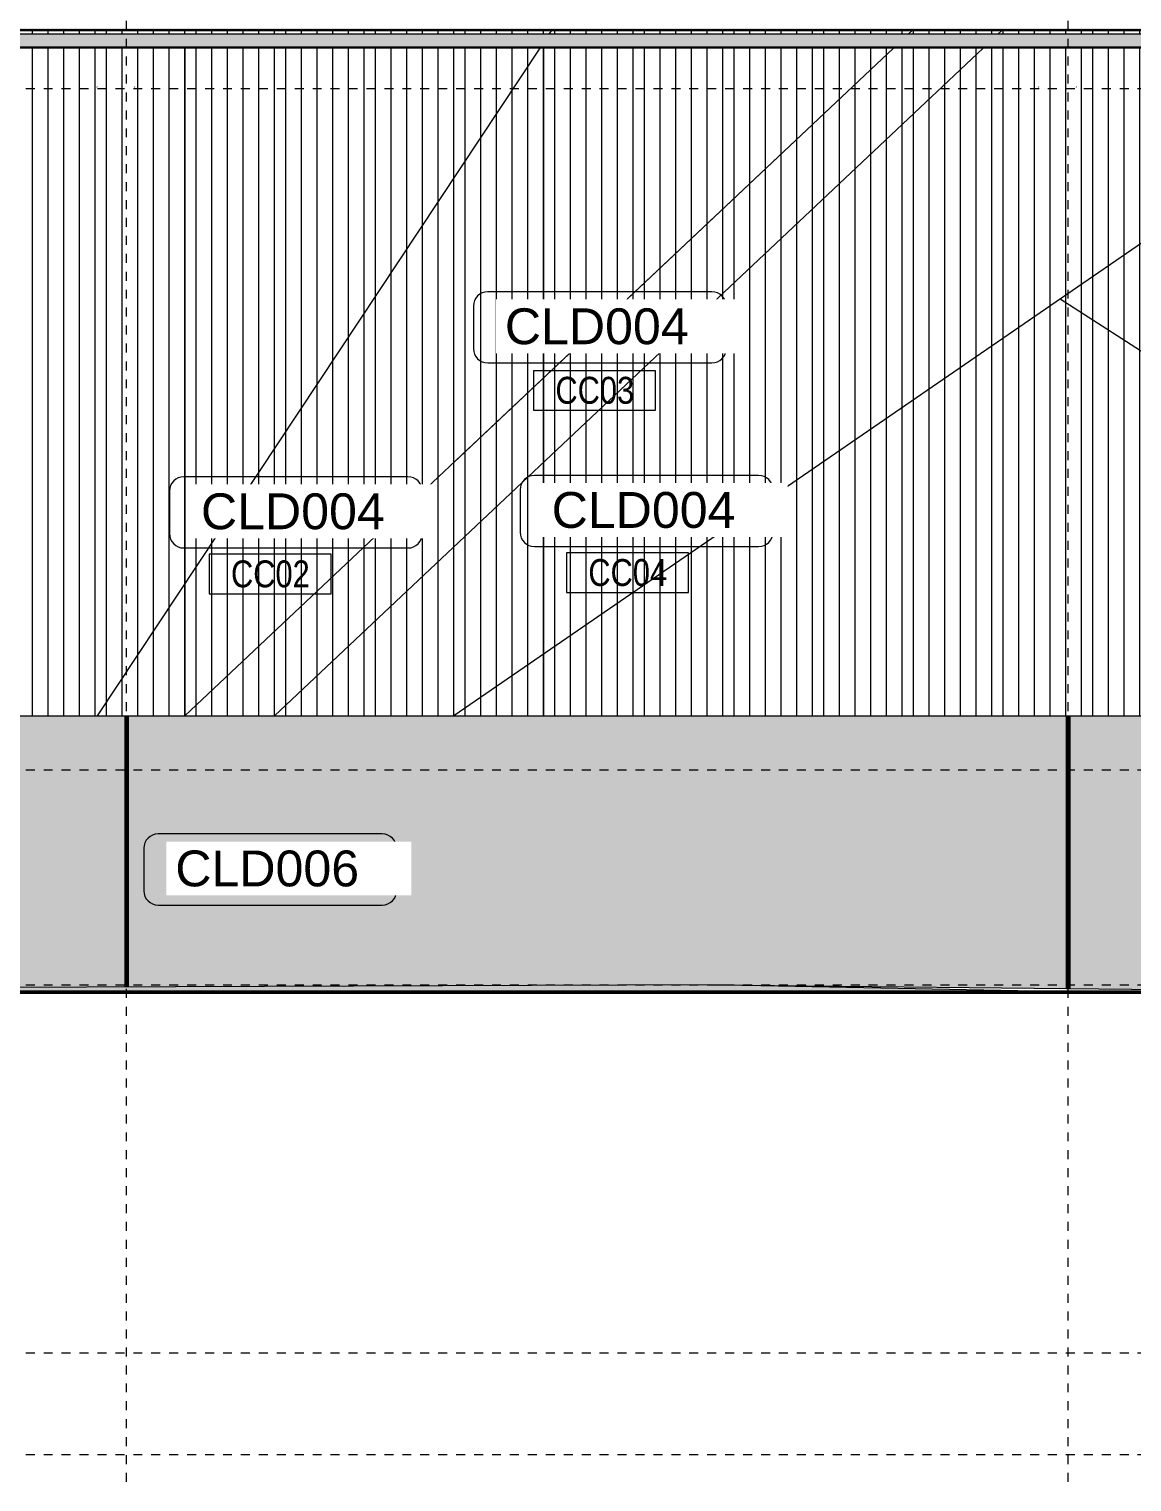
# Model space of a CAD drawing. Header units: metres. Extents: x 902 to 1205, y -4 to 36.
# Drawn here: x 1138.7 to 1151, y -0.3 to 15.9 of the extents above; entities that cross this region are included whole.
import ezdxf

# ---------------------------------------------------------------- set-up
doc = ezdxf.new("R2010")
doc.units = ezdxf.units.M
doc.linetypes.add('AEC_Center', pattern=[0.024, 0.012, -0.004, 0.004, -0.004])
doc.linetypes.add('Grid Line', pattern=[0.021, 0.012, -0.003, 0.003, -0.003])
for name, color, linetype, lineweight in [('A-ANNO-IDEN', 131, 'Continuous', 5), ('A-ANNO-KEYN', 231, 'Continuous', 5), ('A-DETL', 90, 'Continuous', 13), ('A-FLOR', 192, 'Continuous', 5), ('A-FLOR-LEVL', 51, 'Continuous', 5), ('A-ROOF', 132, 'Continuous', 5), ('A-ROOF-OTLN', 132, 'Continuous', 5), ('A-WALL', 113, 'Continuous', 5), ('A-WALL-PATT', 111, 'Continuous', 5), ('P-SANR-FIXT', 6, 'Continuous', 5), ('S-BEAM', 12, 'Continuous', 5), ('S-GRID', 1, 'Continuous', 5)]:
    doc.layers.add(name, color=color, linetype=linetype, lineweight=lineweight)
doc.styles.add('Arial Narrow_1', font='ARIALN.TTF', dxfattribs={"height": 0.3})
doc.styles.add('Arial_1', font='arial.ttf', dxfattribs={"height": 0.4})
pattern_1 = [(90, (1140.43562, 7.64), (-0.175, 1e-17), [])]
pattern_2 = [(90, (1141.43562, 7.64), (-0.175, 1e-17), [])]
pattern_3 = [(90, (1142.43562, 7.64), (-0.175, 1e-17), [])]
pattern_4 = [(90, (1143.43562, 7.64), (-0.175, 1e-17), [])]
pattern_5 = [(90, (1144.43562, 7.64), (-0.175, 1e-17), [])]
pattern_6 = [(90, (1145.43562, 7.64), (-0.175, 1e-17), [])]
pattern_7 = [(90, (1146.43562, 7.64), (-0.175, 1e-17), [])]
pattern_8 = [(90, (1147.43562, 7.64), (-0.175, 1e-17), [])]
pattern_9 = [(90, (1148.43562, 7.64), (-0.175, 1e-17), [])]
pattern_10 = [(90, (1149.43562, 7.64), (-0.175, 1e-17), [])]
pattern_11 = [(90, (1150.43562, 7.64), (-0.175, 1e-17), [])]
pattern_12 = [(90, (1151.43562, 7.64), (-0.175, 1e-17), [])]

# ---------------------------------------------------------------- blocks, each defined once
blk = doc.blocks.new('Structural Framing 17 - Structural Framing 1-1145779-North - Grids B')
at = {"layer": 'S-BEAM'}
blk.add_hatch(color=256, dxfattribs=at).paths.add_polyline_path([(1644.576, 5.2), (1644.576, 8.24), (1644.561, 8.24), (1644.561, 5.201)])
blk = doc.blocks.new('Structural Framing 18 - Structural Framing 1-1145821-North - Grids B')
at = {"layer": 'S-BEAM'}
blk.add_hatch(color=256, dxfattribs=at).paths.add_polyline_path([(1634.061, 5.217), (1634.076, 5.217), (1634.076, 8.24), (1634.061, 8.24), (1634.061, 5.24)])
blk = doc.blocks.new('Downpipe - L Spreader - Default-3252556-North - Grids B')
at = {"layer": 'P-SANR-FIXT'}
blk.add_line((1602.237, 15.258), (1602.241, 15.253), dxfattribs=at)
blk = doc.blocks.new('Structural Framing 1 - Structural Framing 1-3228557-North - Grids B')
at = {"layer": 'S-BEAM'}
blk.add_hatch(color=256, dxfattribs=at).paths.add_polyline_path([(1634.061, 5.217), (1634.076, 5.217), (1634.076, 8.24), (1634.061, 8.24), (1634.061, 5.24)])
blk = doc.blocks.new('T-Keynote-ANZRS - Keynote Value _2mm Opaque_ box-1903833-North - Grids B')
at = {"layer": 'A-ANNO-KEYN'}
for p, q in [((1636.919, 6.924), (1634.42, 6.924)), ((1634.26, 6.764), (1634.26, 6.29)), ((1637.079, 6.29), (1637.079, 6.764)), ((1634.42, 6.13), (1636.919, 6.13))]:
    blk.add_line(p, q, dxfattribs=at)
for centre, start, end in [((1634.42, 6.764), 90, 180), ((1636.919, 6.764), 360, 90), ((1634.42, 6.29), 180, 270), ((1636.919, 6.29), 270, 360)]:
    blk.add_arc(centre, 0.16, start, end, dxfattribs=at)
blk = doc.blocks.new('Material Tag_AAA - Material Tag_AAA-3504877-North - Grids B')
at = {"layer": 'A-ANNO-IDEN'}
for p, q in [((1595.864, 10.834), (1594.504, 10.834)), ((1594.504, 10.834), (1594.504, 10.394)), ((1595.864, 10.394), (1595.864, 10.834)), ((1594.504, 10.394), (1595.864, 10.394))]:
    blk.add_line(p, q, dxfattribs=at)

msp = doc.modelspace()

# ---------------------------------------------------------------- hatches: boundary and pattern name
at = {"layer": 'A-FLOR'}
for points in [[(1145.389, 5.157), (1146.286, 5.157), (1146.286, 5.24), (1123.243, 5.157), (1143.305, 5.157)], [(1150.34, 5.157), (1150.492, 5.157), (1146.286, 5.24), (1146.286, 5.157), (1150.079, 5.157)]]:
    msp.add_hatch(color=256, dxfattribs=at).paths.add_polyline_path(points)
h = msp.add_hatch(color=256, dxfattribs=at)
h.paths.add_polyline_path([(1129.278, 5.18), (1129.293, 5.18), (1129.293, 5.24), (1129.278, 5.24)])
h.paths.add_polyline_path([(1150.293, 5.2), (1150.293, 5.24), (1150.278, 5.24), (1150.278, 5.201)])
h.paths.add_polyline_path([(1139.778, 5.217), (1139.793, 5.217), (1139.793, 5.24), (1139.778, 5.24)])
at = {"layer": 'A-ROOF'}
h = msp.add_hatch(color=256, dxfattribs=at)
h.paths.add_polyline_path([(1079.971, 15.54), (1079.974, 15.54), (1079.971, 15.563)])
h.paths.add_polyline_path([(1154.178, 15.632), (1154.196, 15.632), (1154.278, 15.688), (1154.261, 15.688)])
h.paths.add_polyline_path([(1171.286, 15.882), (1171.286, 15.911), (1079.971, 15.911), (1079.971, 15.894), (1171.236, 15.894), (1171.236, 15.882)])
at = {"layer": 'A-ROOF-OTLN'}
h = msp.add_hatch(color=256, dxfattribs=at)
h.paths.add_polyline_path([(1154.504, 15.844), (1154.506, 15.845), (1154.499, 15.852), (1154.487, 15.844)])
h.paths.add_polyline_path([(1141.436, 15.882), (1171.236, 15.882), (1171.236, 15.894), (1079.971, 15.894), (1079.971, 15.882), (1141.22, 15.882)])
for points in [[(1080.307, 15.703), (1171.236, 15.703), (1171.236, 15.844), (1080.307, 15.844), (1080.307, 15.761)], [(1082.859, 15.688), (1171.236, 15.688), (1171.236, 15.703), (1080.307, 15.703), (1080.307, 15.688), (1082.337, 15.688)]]:
    msp.add_hatch(color=256, dxfattribs=at).paths.add_polyline_path(points)
at = {"layer": 'A-WALL-PATT'}
h = msp.add_hatch(dxfattribs=at)
h.set_pattern_fill('FP_175', color=256, style=0, pattern_type=2)
h.set_pattern_definition([(90, (1139.43562, 7.64), (-0.175, 1e-17), [])])
h.paths.add_polyline_path([(1139.136, 8.24), (1139.436, 8.24), (1139.436, 15.688), (1138.436, 15.688), (1138.436, 8.24)])
h.paths.add_polyline_path([(1138.436, 15.844), (1139.436, 15.844), (1139.436, 15.882), (1138.436, 15.882)])
h = msp.add_hatch(dxfattribs=at)
h.set_pattern_fill('FP_176', color=256, style=0, pattern_type=2)
h.set_pattern_definition(pattern_1)
h.paths.add_polyline_path([(1139.436, 8.24), (1139.456, 8.24), (1140.436, 9.718), (1140.436, 15.688), (1139.436, 15.688), (1139.436, 8.254)])
h.paths.add_polyline_path([(1139.436, 15.844), (1140.436, 15.844), (1140.436, 15.882), (1139.436, 15.882)])
h = msp.add_hatch(dxfattribs=at)
h.set_pattern_fill('FP_177', color=256, style=0, pattern_type=2)
h.set_pattern_definition(pattern_2)
h.paths.add_polyline_path([(1140.436, 9.718), (1141.436, 11.226), (1141.436, 15.688), (1140.436, 15.688), (1140.436, 10.656)])
h.paths.add_polyline_path([(1141.436, 15.844), (1141.436, 15.882), (1140.436, 15.882), (1140.436, 15.844), (1141.22, 15.844)])
h = msp.add_hatch(dxfattribs=at)
h.set_pattern_fill('FP_178', color=256, style=0, pattern_type=2)
h.set_pattern_definition(pattern_3)
h.paths.add_polyline_path([(1141.436, 11.226), (1142.436, 12.734), (1142.436, 15.688), (1141.436, 15.688), (1141.436, 15.461)])
h.paths.add_polyline_path([(1142.436, 15.844), (1142.436, 15.882), (1141.436, 15.882), (1141.436, 15.844)])
h = msp.add_hatch(dxfattribs=at)
h.set_pattern_fill('FP_179', color=256, style=0, pattern_type=2)
h.set_pattern_definition(pattern_4)
h.paths.add_polyline_path([(1142.436, 12.734), (1143.436, 14.242), (1143.436, 15.688), (1142.436, 15.688), (1142.436, 15.461)])
h.paths.add_polyline_path([(1143.305, 15.844), (1143.436, 15.844), (1143.436, 15.882), (1142.436, 15.882), (1142.436, 15.844)])
h = msp.add_hatch(dxfattribs=at)
h.set_pattern_fill('FP_180', color=256, style=0, pattern_type=2)
h.set_pattern_definition(pattern_5)
h.paths.add_polyline_path([(1144.436, 8.24), (1144.436, 8.928), (1143.436, 8.24)])
h.paths.add_polyline_path([(1143.436, 14.242), (1144.395, 15.688), (1143.436, 15.688), (1143.436, 15.461)])
h.paths.add_polyline_path([(1144.436, 15.844), (1144.436, 15.882), (1143.436, 15.882), (1143.436, 15.844), (1143.724, 15.844)])
h = msp.add_hatch(dxfattribs=at)
h.set_pattern_fill('FP_181', color=256, style=0, pattern_type=2)
h.set_pattern_definition(pattern_6)
h.paths.add_polyline_path([(1145.436, 8.24), (1145.436, 9.616), (1144.436, 8.928), (1144.436, 8.24), (1145.389, 8.24)])
h.paths.add_polyline_path([(1144.436, 15.844), (1144.498, 15.844), (1144.523, 15.882), (1144.436, 15.882)])
h = msp.add_hatch(dxfattribs=at)
h.set_pattern_fill('FP_181', color=256, style=0, pattern_type=2)
h.set_pattern_definition(pattern_6)
h.paths.add_polyline_path([(1144.436, 12.011), (1145.436, 12.954), (1145.436, 15.688), (1144.436, 15.688), (1144.436, 15.461)])
h.paths.add_polyline_path([(1145.148, 15.844), (1145.436, 15.844), (1145.436, 15.882), (1144.523, 15.882), (1144.498, 15.844)])
h = msp.add_hatch(dxfattribs=at)
h.set_pattern_fill('FP_182', color=256, style=0, pattern_type=2)
h.set_pattern_definition(pattern_7)
h.paths.add_polyline_path([(1145.436, 12.954), (1146.436, 13.896), (1146.436, 15.688), (1145.436, 15.688), (1145.436, 15.461)])
h.paths.add_polyline_path([(1146.436, 15.844), (1146.436, 15.882), (1145.436, 15.882), (1145.436, 15.844)])
h = msp.add_hatch(dxfattribs=at)
h.set_pattern_fill('FP_183', color=256, style=0, pattern_type=2)
h.set_pattern_definition(pattern_8)
h.paths.add_polyline_path([(1146.436, 13.896), (1147.436, 14.839), (1147.436, 15.688), (1146.436, 15.688), (1146.436, 15.461)])
h.paths.add_polyline_path([(1147.436, 15.844), (1147.436, 15.882), (1146.436, 15.882), (1146.436, 15.844)])
h = msp.add_hatch(dxfattribs=at)
h.set_pattern_fill('FP_184', color=256, style=0, pattern_type=2)
h.set_pattern_definition(pattern_9)
h.paths.add_polyline_path([(1147.436, 14.839), (1148.337, 15.688), (1147.436, 15.688), (1147.436, 15.461)])
h.paths.add_polyline_path([(1147.436, 15.844), (1148.436, 15.844), (1148.436, 15.882), (1147.436, 15.882)])
h = msp.add_hatch(dxfattribs=at)
h.set_pattern_fill('FP_185', color=256, style=0, pattern_type=2)
h.set_pattern_definition(pattern_10)
h.paths.add_polyline_path([(1148.436, 14.839), (1149.337, 15.688), (1148.436, 15.688), (1148.436, 15.461)])
h.paths.add_polyline_path([(1149.436, 15.844), (1149.436, 15.882), (1148.542, 15.882), (1148.502, 15.844), (1148.881, 15.844)])
h = msp.add_hatch(dxfattribs=at)
h.set_pattern_fill('FP_186', color=256, style=0, pattern_type=2)
h.set_pattern_definition(pattern_11)
h.paths.add_polyline_path([(1149.436, 12.368), (1150.436, 13.059), (1150.436, 15.688), (1149.436, 15.688), (1149.436, 15.461)])
h.paths.add_polyline_path([(1149.502, 15.844), (1150.436, 15.844), (1150.436, 15.882), (1149.542, 15.882)])
h = msp.add_hatch(dxfattribs=at)
h.set_pattern_fill('FP_187', color=256, style=0, pattern_type=2)
h.set_pattern_definition(pattern_12)
h.paths.add_polyline_path([(1150.436, 13.057), (1151.436, 13.745), (1151.436, 15.688), (1150.436, 15.688), (1150.436, 13.059)])
h.paths.add_polyline_path([(1150.436, 15.844), (1151.436, 15.844), (1151.436, 15.882), (1150.436, 15.882)])
h = msp.add_hatch(dxfattribs=at)
h.set_pattern_fill('FP_180', color=256, style=0, pattern_type=2)
h.set_pattern_definition(pattern_5)
h.paths.add_polyline_path([(1143.436, 11.068), (1144.436, 12.011), (1144.436, 15.688), (1144.395, 15.688), (1143.436, 14.242)])
h = msp.add_hatch(dxfattribs=at)
h.set_pattern_fill('FP_184', color=256, style=0, pattern_type=2)
h.set_pattern_definition(pattern_9)
h.paths.add_polyline_path([(1147.436, 13.896), (1148.436, 14.839), (1148.436, 15.688), (1148.337, 15.688), (1147.436, 14.839)])
h = msp.add_hatch(dxfattribs=at)
h.set_pattern_fill('FP_185', color=256, style=0, pattern_type=2)
h.set_pattern_definition(pattern_10)
h.paths.add_polyline_path([(1148.436, 11.68), (1149.436, 12.368), (1149.436, 15.688), (1149.337, 15.688), (1148.436, 14.839)])
h = msp.add_hatch(dxfattribs=at)
h.set_pattern_fill('FP_183', color=256, style=0, pattern_type=2)
h.set_pattern_definition(pattern_8)
h.paths.add_polyline_path([(1146.436, 12.954), (1147.436, 13.896), (1147.436, 14.839), (1146.436, 13.896)])
h = msp.add_hatch(dxfattribs=at)
h.set_pattern_fill('FP_184', color=256, style=0, pattern_type=2)
h.set_pattern_definition(pattern_9)
h.paths.add_polyline_path([(1147.436, 10.992), (1148.436, 11.68), (1148.436, 14.839), (1147.436, 13.896)])
h = msp.add_hatch(dxfattribs=at)
h.set_pattern_fill('FP_179', color=256, style=0, pattern_type=2)
h.set_pattern_definition(pattern_4)
h.paths.add_polyline_path([(1142.436, 10.125), (1143.436, 11.068), (1143.436, 14.242), (1142.436, 12.734), (1142.436, 10.656)])
h = msp.add_hatch(dxfattribs=at)
h.set_pattern_fill('FP_182', color=256, style=0, pattern_type=2)
h.set_pattern_definition(pattern_7)
h.paths.add_polyline_path([(1145.436, 12.011), (1146.436, 12.954), (1146.436, 13.896), (1145.436, 12.954)])
h = msp.add_hatch(dxfattribs=at)
h.set_pattern_fill('FP_183', color=256, style=0, pattern_type=2)
h.set_pattern_definition(pattern_8)
h.paths.add_polyline_path([(1146.436, 10.304), (1147.436, 10.992), (1147.436, 13.896), (1146.436, 12.954), (1146.436, 10.656)])
h = msp.add_hatch(dxfattribs=at)
h.set_pattern_fill('FP_187', color=256, style=0, pattern_type=2)
h.set_pattern_definition(pattern_12)
h.paths.add_polyline_path([(1151.436, 12.096), (1151.436, 13.745), (1150.436, 13.057), (1150.436, 12.739), (1150.6, 12.633)])
h = msp.add_hatch(dxfattribs=at)
h.set_pattern_fill('FP_186', color=256, style=0, pattern_type=2)
h.set_pattern_definition(pattern_11)
h.paths.add_polyline_path([(1150.436, 12.739), (1150.436, 13.057), (1150.197, 12.892), (1150.405, 12.758)])
h = msp.add_hatch(dxfattribs=at)
h.set_pattern_fill('FP_181', color=256, style=0, pattern_type=2)
h.set_pattern_definition(pattern_6)
h.paths.add_polyline_path([(1144.436, 11.068), (1145.436, 12.011), (1145.436, 12.954), (1144.436, 12.011)])
h = msp.add_hatch(dxfattribs=at)
h.set_pattern_fill('FP_182', color=256, style=0, pattern_type=2)
h.set_pattern_definition(pattern_7)
h.paths.add_polyline_path([(1145.436, 9.616), (1146.436, 10.304), (1146.436, 12.954), (1145.436, 12.011), (1145.436, 10.656)])
h = msp.add_hatch(dxfattribs=at)
h.set_pattern_fill('FP_186', color=256, style=0, pattern_type=2)
h.set_pattern_definition(pattern_11)
h.paths.add_polyline_path([(1150.436, 8.24), (1150.436, 12.739), (1150.197, 12.892), (1149.436, 12.368), (1149.436, 8.24), (1150.34, 8.24)])
h = msp.add_hatch(dxfattribs=at)
h.set_pattern_fill('FP_178', color=256, style=0, pattern_type=2)
h.set_pattern_definition(pattern_3)
h.paths.add_polyline_path([(1141.436, 9.183), (1142.436, 10.125), (1142.436, 12.734), (1141.436, 11.226), (1141.436, 10.656)])
h = msp.add_hatch(dxfattribs=at)
h.set_pattern_fill('FP_187', color=256, style=0, pattern_type=2)
h.set_pattern_definition(pattern_12)
h.paths.add_polyline_path([(1150.6, 8.24), (1151.436, 8.24), (1151.436, 12.096), (1150.436, 12.739), (1150.436, 8.24)])
h = msp.add_hatch(dxfattribs=at)
h.set_pattern_fill('FP_185', color=256, style=0, pattern_type=2)
h.set_pattern_definition(pattern_10)
h.paths.add_polyline_path([(1148.436, 8.24), (1149.436, 8.24), (1149.436, 12.368), (1148.436, 11.68), (1148.436, 8.254)])
h = msp.add_hatch(dxfattribs=at)
h.set_pattern_fill('FP_180', color=256, style=0, pattern_type=2)
h.set_pattern_definition(pattern_5)
h.paths.add_polyline_path([(1143.436, 10.125), (1144.436, 11.068), (1144.436, 12.011), (1143.436, 11.068), (1143.436, 10.656)])
h = msp.add_hatch(dxfattribs=at)
h.set_pattern_fill('FP_181', color=256, style=0, pattern_type=2)
h.set_pattern_definition(pattern_6)
h.paths.add_polyline_path([(1144.436, 8.928), (1145.436, 9.616), (1145.436, 12.011), (1144.436, 11.068), (1144.436, 10.656)])
h = msp.add_hatch(dxfattribs=at)
h.set_pattern_fill('FP_184', color=256, style=0, pattern_type=2)
h.set_pattern_definition(pattern_9)
h.paths.add_polyline_path([(1148.436, 8.24), (1148.436, 11.68), (1147.436, 10.992), (1147.436, 8.24), (1147.474, 8.24)])
h = msp.add_hatch(dxfattribs=at)
h.set_pattern_fill('FP_177', color=256, style=0, pattern_type=2)
h.set_pattern_definition(pattern_2)
h.paths.add_polyline_path([(1140.436, 8.24), (1141.436, 9.183), (1141.436, 11.226), (1140.436, 9.718), (1140.436, 8.254)])
h = msp.add_hatch(dxfattribs=at)
h.set_pattern_fill('FP_179', color=256, style=0, pattern_type=2)
h.set_pattern_definition(pattern_4)
h.paths.add_polyline_path([(1142.436, 9.183), (1143.436, 10.125), (1143.436, 11.068), (1142.436, 10.125)])
h = msp.add_hatch(dxfattribs=at)
h.set_pattern_fill('FP_180', color=256, style=0, pattern_type=2)
h.set_pattern_definition(pattern_5)
h.paths.add_polyline_path([(1143.436, 8.24), (1144.436, 8.928), (1144.436, 11.068), (1143.436, 10.125), (1143.436, 8.254)])
h = msp.add_hatch(dxfattribs=at)
h.set_pattern_fill('FP_183', color=256, style=0, pattern_type=2)
h.set_pattern_definition(pattern_8)
h.paths.add_polyline_path([(1147.436, 8.24), (1147.436, 10.992), (1146.436, 10.304), (1146.436, 8.24)])
h = msp.add_hatch(dxfattribs=at)
h.set_pattern_fill('FP_182', color=256, style=0, pattern_type=2)
h.set_pattern_definition(pattern_7)
h.paths.add_polyline_path([(1145.436, 8.24), (1146.436, 8.24), (1146.436, 10.304), (1145.436, 9.616), (1145.436, 8.254)])
h = msp.add_hatch(dxfattribs=at)
h.set_pattern_fill('FP_178', color=256, style=0, pattern_type=2)
h.set_pattern_definition(pattern_3)
h.paths.add_polyline_path([(1141.436, 8.24), (1142.436, 9.183), (1142.436, 10.125), (1141.436, 9.183), (1141.436, 8.254)])
h = msp.add_hatch(dxfattribs=at)
h.set_pattern_fill('FP_179', color=256, style=0, pattern_type=2)
h.set_pattern_definition(pattern_4)
h.paths.add_polyline_path([(1143.436, 8.24), (1143.436, 10.125), (1142.436, 9.183), (1142.436, 8.24), (1143.305, 8.24)])
h = msp.add_hatch(dxfattribs=at)
h.set_pattern_fill('FP_176', color=256, style=0, pattern_type=2)
h.set_pattern_definition(pattern_1)
h.paths.add_polyline_path([(1139.657, 8.24), (1140.436, 8.24), (1140.436, 9.718), (1139.456, 8.24)])
h = msp.add_hatch(dxfattribs=at)
h.set_pattern_fill('FP_177', color=256, style=0, pattern_type=2)
h.set_pattern_definition(pattern_2)
h.paths.add_polyline_path([(1141.22, 8.24), (1141.436, 8.24), (1141.436, 9.183), (1140.436, 8.24)])
h = msp.add_hatch(dxfattribs=at)
h.set_pattern_fill('FP_178', color=256, style=0, pattern_type=2)
h.set_pattern_definition(pattern_3)
h.paths.add_polyline_path([(1141.436, 8.24), (1142.436, 8.24), (1142.436, 9.183), (1141.451, 8.254)])
h = msp.add_hatch(color=256, dxfattribs=at)
h.paths.add_polyline_path([(1081.286, 5.157), (1087.268, 5.157), (1087.268, 6.44), (1081.286, 6.44), (1081.286, 5.251)])
h.paths.add_polyline_path([(1122.844, 5.157), (1124.367, 5.162), (1124.367, 5.24), (1122.788, 5.24), (1122.788, 5.157)])
h.paths.add_polyline_path([(1122.461, 5.157), (1122.641, 5.157), (1122.641, 5.24), (1122.279, 5.24), (1122.279, 8.24), (1118.803, 8.24), (1118.803, 7.64), (1119.036, 7.64), (1119.036, 7.607), (1121.991, 7.607), (1122.047, 7.55), (1122.045, 7.548), (1119.037, 7.55), (1119.037, 7.547), (1121.991, 7.547), (1122.047, 7.49), (1122.045, 7.488), (1121.991, 7.487), (1122.047, 7.43), (1122.045, 7.428), (1121.991, 7.427), (1122.047, 7.37), (1122.045, 7.368), (1121.991, 7.367), (1122.047, 7.31), (1122.045, 7.308), (1121.991, 7.307), (1122.047, 7.25), (1122.045, 7.248), (1121.991, 7.247), (1122.047, 7.19), (1122.045, 7.188), (1121.991, 7.187), (1122.047, 7.13), (1122.045, 7.128), (1121.991, 7.127), (1122.047, 7.07), (1122.045, 7.068), (1121.991, 7.067), (1122.047, 7.01), (1122.045, 7.008), (1121.991, 7.007), (1122.047, 6.95), (1122.045, 6.948), (1121.991, 6.947), (1122.047, 6.89), (1122.045, 6.888), (1121.991, 6.887), (1122.047, 6.83), (1122.045, 6.828), (1121.991, 6.827), (1122.047, 6.77), (1122.045, 6.768), (1121.991, 6.767), (1122.047, 6.71), (1122.045, 6.708), (1121.991, 6.707), (1122.047, 6.65), (1122.045, 6.648), (1121.991, 6.647), (1122.047, 6.59), (1122.045, 6.588), (1121.991, 6.587), (1122.047, 6.53), (1122.045, 6.528), (1121.991, 6.527), (1122.047, 6.47), (1122.045, 6.468), (1121.991, 6.467), (1122.047, 6.41), (1122.045, 6.408), (1121.991, 6.407), (1122.047, 6.35), (1122.045, 6.348), (1121.991, 6.347), (1122.047, 6.29), (1122.045, 6.288), (1121.991, 6.287), (1122.047, 6.23), (1122.045, 6.228), (1121.991, 6.227), (1122.047, 6.17), (1122.045, 6.168), (1121.991, 6.167), (1122.047, 6.11), (1122.045, 6.108), (1121.991, 6.107), (1122.047, 6.05), (1122.045, 6.048), (1121.991, 6.047), (1122.047, 5.99), (1122.045, 5.988), (1121.991, 5.987), (1122.047, 5.93), (1122.045, 5.928), (1121.991, 5.927), (1122.047, 5.87), (1122.045, 5.868), (1121.991, 5.867), (1122.047, 5.81), (1122.045, 5.808), (1121.991, 5.807), (1122.047, 5.75), (1122.045, 5.748), (1121.991, 5.747), (1122.047, 5.69), (1122.045, 5.688), (1121.991, 5.687), (1122.047, 5.63), (1122.045, 5.628), (1121.991, 5.627), (1122.047, 5.57), (1122.045, 5.568), (1121.991, 5.567), (1122.047, 5.51), (1122.045, 5.508), (1121.991, 5.507), (1122.047, 5.45), (1122.045, 5.448), (1121.991, 5.447), (1122.047, 5.39), (1122.045, 5.388), (1121.991, 5.387), (1122.047, 5.33), (1122.045, 5.328), (1121.991, 5.327), (1122.047, 5.27), (1122.045, 5.268), (1119.607, 5.268), (1119.607, 5.255), (1122.212, 5.255), (1122.212, 5.157), (1122.279, 5.157)])
h.paths.add_polyline_path([(1097.71, 5.157), (1097.712, 5.157), (1097.712, 6), (1097.768, 6), (1097.768, 8.24), (1087.303, 8.24), (1087.303, 5.157), (1097.488, 5.157)])
h.paths.add_polyline_path([(1171.345, 5.157), (1171.436, 5.157), (1171.436, 8.24), (1171.338, 8.24), (1171.338, 5.157)])
h.paths.add_polyline_path([(1171.286, 5.157), (1171.303, 5.157), (1171.303, 8.24), (1159.726, 8.24), (1159.726, 5.24), (1158.087, 5.24), (1158.087, 5.23), (1159.737, 5.23), (1159.737, 5.235), (1159.996, 5.233), (1168.317, 5.157), (1171.183, 5.157)])
h.paths.add_polyline_path([(1124.514, 5.163), (1126, 5.17), (1126, 5.24), (1124.514, 5.24), (1124.514, 5.17)])
h.paths.add_polyline_path([(1126.147, 5.169), (1129.268, 5.18), (1129.268, 8.24), (1127.279, 8.24), (1127.279, 5.24), (1126.147, 5.24), (1126.147, 5.17)])
h.paths.add_polyline_path([(1153.386, 5.17), (1154.726, 5.235), (1154.737, 5.235), (1154.737, 5.23), (1154.785, 5.23), (1154.785, 5.24), (1154.726, 5.24), (1154.726, 8.24), (1150.303, 8.24), (1150.303, 5.2), (1153.279, 5.171)])
h.paths.add_polyline_path([(1129.303, 5.18), (1139.768, 5.217), (1139.768, 8.24), (1129.303, 8.24), (1129.303, 5.24)])
h.paths.add_polyline_path([(1150.268, 5.201), (1150.268, 8.24), (1139.803, 8.24), (1139.803, 5.217), (1146.286, 5.24), (1150.079, 5.203)])
h.paths.add_polyline_path([(1156.361, 5.23), (1157.939, 5.23), (1157.939, 5.24), (1156.361, 5.24)])
h.paths.add_polyline_path([(1156.213, 5.23), (1156.213, 5.24), (1154.934, 5.24), (1154.934, 5.23), (1156.071, 5.23)])
h.paths.add_polyline_path([(1094.298, 5.24), (1092.422, 5.24), (1092.422, 7.64), (1094.308, 7.64), (1094.306, 5.24)])
h.paths.add_polyline_path([(1132.269, 5.24), (1130.393, 5.24), (1130.393, 7.64), (1132.279, 7.64), (1132.277, 5.24)])
h.paths.add_polyline_path([(1081.591, 5.24), (1081.529, 5.24), (1081.53, 6.14), (1081.677, 6.14), (1081.677, 5.24), (1081.606, 5.24)])
h.paths.add_polyline_path([(1163.321, 5.24), (1163.246, 5.24), (1163.246, 5.926), (1162.956, 5.928), (1162.956, 6.046), (1163.656, 6.044), (1163.656, 5.926), (1163.366, 5.926), (1163.364, 5.24), (1163.336, 5.24)])
h.paths.add_polyline_path([(1089.577, 5.24), (1089.502, 5.24), (1089.502, 5.926), (1089.212, 5.928), (1089.212, 6.046), (1089.912, 6.044), (1089.912, 5.926), (1089.622, 5.926), (1089.62, 5.24), (1089.592, 5.24)])
h.paths.add_polyline_path([(1153.259, 5.24), (1151.393, 5.24), (1151.393, 7.64), (1153.279, 7.64), (1153.277, 5.24), (1153.264, 5.24)])
h.paths.add_polyline_path([(1102.258, 5.255), (1102.258, 5.268), (1097.961, 5.27), (1098.019, 5.327), (1097.964, 5.328), (1097.961, 5.33), (1098.019, 5.387), (1097.964, 5.388), (1097.961, 5.39), (1098.019, 5.447), (1097.964, 5.448), (1097.961, 5.45), (1098.019, 5.507), (1097.964, 5.508), (1097.961, 5.51), (1098.019, 5.567), (1097.964, 5.568), (1097.961, 5.57), (1098.019, 5.627), (1097.964, 5.628), (1097.961, 5.63), (1098.019, 5.687), (1097.964, 5.688), (1097.961, 5.69), (1098.019, 5.747), (1097.964, 5.748), (1097.961, 5.75), (1098.019, 5.807), (1097.964, 5.808), (1097.961, 5.81), (1098.019, 5.867), (1097.964, 5.868), (1097.961, 5.87), (1098.019, 5.927), (1097.964, 5.928), (1097.961, 5.93), (1098.019, 5.987), (1097.964, 5.988), (1097.961, 5.99), (1098.019, 6.047), (1097.964, 6.048), (1097.961, 6.05), (1098.019, 6.107), (1097.964, 6.108), (1097.961, 6.11), (1098.019, 6.167), (1097.964, 6.168), (1097.961, 6.17), (1098.019, 6.227), (1097.964, 6.228), (1097.961, 6.23), (1098.019, 6.287), (1097.964, 6.288), (1097.961, 6.29), (1098.019, 6.347), (1097.964, 6.348), (1097.961, 6.35), (1098.019, 6.407), (1097.964, 6.408), (1097.961, 6.41), (1098.019, 6.467), (1097.964, 6.468), (1097.961, 6.47), (1098.019, 6.527), (1097.964, 6.528), (1097.961, 6.53), (1098.019, 6.587), (1097.964, 6.588), (1097.961, 6.59), (1098.019, 6.647), (1097.964, 6.648), (1097.961, 6.65), (1098.019, 6.707), (1097.964, 6.708), (1097.961, 6.71), (1098.019, 6.767), (1097.964, 6.768), (1097.961, 6.77), (1098.019, 6.827), (1097.964, 6.828), (1097.961, 6.83), (1098.019, 6.887), (1097.964, 6.888), (1097.961, 6.89), (1098.019, 6.947), (1097.964, 6.948), (1097.961, 6.95), (1098.019, 7.007), (1097.964, 7.008), (1097.961, 7.01), (1098.019, 7.067), (1097.964, 7.068), (1097.961, 7.07), (1098.019, 7.127), (1097.964, 7.128), (1097.961, 7.13), (1098.019, 7.187), (1097.964, 7.188), (1097.961, 7.19), (1098.019, 7.247), (1097.964, 7.248), (1097.961, 7.25), (1098.019, 7.307), (1097.964, 7.308), (1097.961, 7.31), (1098.019, 7.367), (1097.964, 7.368), (1097.961, 7.37), (1098.019, 7.427), (1097.964, 7.428), (1097.961, 7.43), (1098.019, 7.487), (1097.964, 7.488), (1097.961, 7.49), (1098.019, 7.547), (1097.964, 7.548), (1097.961, 7.55), (1098.019, 7.607), (1107.043, 7.607), (1107.043, 7.64), (1108.268, 7.64), (1108.268, 8.24), (1097.803, 8.24), (1097.803, 6), (1097.859, 6), (1097.859, 5.255), (1102.139, 5.255)])
h.paths.add_polyline_path([(1106.829, 5.255), (1106.857, 5.255), (1106.857, 5.268), (1105.758, 5.268), (1105.758, 5.255), (1106.715, 5.255)])
h.paths.add_polyline_path([(1106.857, 5.447), (1106.857, 5.448), (1106.829, 5.447)])
h.paths.add_polyline_path([(1106.857, 5.567), (1106.857, 5.568), (1106.829, 5.567)])
h.paths.add_polyline_path([(1106.857, 7.367), (1106.857, 7.368), (1106.829, 7.367)])
h.paths.add_polyline_path([(1106.857, 7.427), (1106.857, 7.428), (1106.829, 7.427)])
h.paths.add_polyline_path([(1118.982, 7.572), (1118.982, 7.59), (1118.803, 7.59), (1118.803, 7.587), (1118.982, 7.587)])
h.paths.add_polyline_path([(1116.584, 7.572), (1116.584, 7.59), (1115.457, 7.59), (1115.457, 7.587), (1116.584, 7.587)])
h.paths.add_polyline_path([(1109.391, 7.572), (1109.391, 7.59), (1108.303, 7.59), (1108.303, 7.587), (1109.39, 7.587)])
h.paths.add_polyline_path([(1114.186, 7.572), (1114.186, 7.59), (1113.059, 7.59), (1113.059, 7.587), (1114.186, 7.587)])
h.paths.add_polyline_path([(1111.788, 7.572), (1111.788, 7.59), (1110.661, 7.59), (1110.661, 7.587), (1111.788, 7.587)])
h.paths.add_polyline_path([(1107.097, 7.587), (1108.221, 7.587), (1108.221, 7.59), (1107.097, 7.59)])
h.paths.add_polyline_path([(1108.263, 7.587), (1108.268, 7.587), (1108.268, 7.59), (1108.263, 7.59)])
h.paths.add_polyline_path([(1116.729, 7.587), (1117.813, 7.587), (1117.813, 7.59), (1116.688, 7.59), (1116.688, 7.587)])
h.paths.add_polyline_path([(1114.707, 7.587), (1115.415, 7.587), (1115.415, 7.59), (1114.29, 7.59), (1114.29, 7.587), (1114.645, 7.587)])
h.paths.add_polyline_path([(1117.855, 7.587), (1118.768, 7.587), (1118.768, 7.59), (1117.855, 7.59)])
h.paths.add_polyline_path([(1109.955, 7.587), (1110.619, 7.587), (1110.619, 7.59), (1109.495, 7.59), (1109.495, 7.587)])
h.paths.add_polyline_path([(1113.017, 7.587), (1113.017, 7.59), (1111.893, 7.59), (1111.893, 7.587), (1112.561, 7.587)])
h.paths.add_polyline_path([(1109.445, 7.64), (1118.768, 7.64), (1118.768, 8.24), (1108.303, 8.24), (1108.303, 7.64), (1109.44, 7.64)])
for points in [[(1139.768, 5.217), (1139.778, 5.217), (1139.778, 8.24), (1139.768, 8.24), (1139.768, 5.24)], [(1139.778, 5.217), (1139.793, 5.217), (1139.793, 8.24), (1139.778, 8.24), (1139.778, 5.24)], [(1139.793, 5.217), (1139.803, 5.217), (1139.803, 8.24), (1139.793, 8.24), (1139.793, 5.24)], [(1150.278, 5.201), (1150.278, 8.24), (1150.268, 8.24), (1150.268, 5.201)], [(1150.293, 5.2), (1150.293, 8.24), (1150.278, 8.24), (1150.278, 5.201)], [(1150.303, 5.2), (1150.303, 8.24), (1150.293, 8.24), (1150.293, 5.2)]]:
    msp.add_hatch(color=256, dxfattribs=at).paths.add_polyline_path(points)

# ---------------------------------------------------------------- linework, layer by layer
at = {"layer": 'A-DETL', "lineweight": 50}
msp.add_line((1202.187, 5.157), (1070.352, 5.157), dxfattribs=at)
at = {"layer": 'A-FLOR'}
for p, q in [((1146.286, 5.24), (1122.844, 5.157)), ((1139.778, 5.24), (1139.793, 5.24)), ((1146.286, 5.24), (1153.386, 5.17)), ((1150.492, 5.157), (1146.286, 5.24)), ((1150.278, 5.24), (1150.293, 5.24))]:
    msp.add_line(p, q, dxfattribs=at)
at = {"layer": 'A-FLOR-LEVL', "linetype": 'AEC_Center'}
for p, q in [((1063.661, 15.24), (1204.707, 15.24)), ((1063.661, 7.64), (1204.707, 7.64)), ((1063.661, 5.24), (1204.707, 5.24)), ((1063.661, 1.134), (1204.707, 1.134)), ((1063.661, 0), (1204.707, 0))]:
    msp.add_line(p, q, dxfattribs=at)
at = {"layer": 'A-ROOF-OTLN'}
for p, q in [((1171.236, 15.894), (1079.971, 15.894)), ((1171.236, 15.844), (1080.307, 15.844)), ((1080.307, 15.703), (1171.236, 15.703)), ((1171.236, 15.688), (1080.307, 15.688))]:
    msp.add_line(p, q, dxfattribs=at)
at = {"layer": 'A-WALL'}
for p, q in [((1144.436, 15.882), (1132.436, 15.882)), ((1139.436, 15.844), (1139.436, 15.882)), ((1140.436, 15.844), (1140.436, 15.882)), ((1141.436, 15.844), (1141.436, 15.882)), ((1142.436, 15.844), (1142.436, 15.882)), ((1143.436, 15.844), (1143.436, 15.882)), ((1144.436, 15.844), (1144.436, 15.882)), ((1148.436, 15.882), (1144.436, 15.882)), ((1144.498, 15.844), (1144.523, 15.882)), ((1145.436, 15.844), (1145.436, 15.882)), ((1146.436, 15.844), (1146.436, 15.882)), ((1147.436, 15.844), (1147.436, 15.882)), ((1148.436, 15.844), (1148.436, 15.882)), ((1154.436, 15.882), (1148.436, 15.882)), ((1148.502, 15.844), (1148.542, 15.882)), ((1149.436, 15.844), (1149.436, 15.882)), ((1149.542, 15.882), (1149.502, 15.844)), ((1150.436, 15.844), (1150.436, 15.882)), ((1139.436, 8.24), (1139.436, 15.688)), ((1144.395, 15.688), (1139.456, 8.24)), ((1140.436, 15.688), (1140.436, 8.24)), ((1140.436, 8.24), (1148.337, 15.688)), ((1141.436, 8.24), (1141.436, 15.688)), ((1141.436, 8.24), (1149.337, 15.688)), ((1142.436, 8.24), (1142.436, 15.688)), ((1154.261, 15.688), (1143.436, 8.24)), ((1143.436, 11.068), (1148.337, 15.688)), ((1143.436, 8.24), (1143.436, 15.688)), ((1144.436, 15.688), (1144.436, 8.24)), ((1145.436, 8.24), (1145.436, 15.688)), ((1146.436, 8.24), (1146.436, 15.688)), ((1147.436, 8.24), (1147.436, 15.688)), ((1148.436, 8.24), (1148.436, 15.688)), ((1149.436, 8.24), (1149.436, 15.688)), ((1150.436, 8.24), (1150.436, 15.688)), ((1150.197, 12.892), (1154.436, 10.168)), ((1140.436, 9.718), (1140.436, 8.24)), ((1136.77, 8.24), (1148.436, 8.24)), ((1139.768, 5.217), (1139.768, 8.24)), ((1139.778, 5.217), (1139.778, 8.24)), ((1139.793, 5.217), (1139.793, 8.24)), ((1139.803, 8.24), (1139.803, 5.217)), ((1148.436, 8.24), (1152.436, 8.24)), ((1150.268, 5.201), (1150.268, 8.24)), ((1150.278, 5.201), (1150.278, 8.24)), ((1150.293, 5.2), (1150.293, 8.24)), ((1150.303, 8.24), (1150.303, 5.2))]:
    msp.add_line(p, q, dxfattribs=at)
at = {"layer": 'S-GRID', "linetype": 'Grid Line'}
for p, q in [((1139.786, -0.305), (1139.786, 24.961)), ((1150.286, -0.305), (1150.286, 24.961))]:
    msp.add_line(p, q, dxfattribs=at)

# ---------------------------------------------------------------- block references
at = {"layer": 'A-ANNO-IDEN'}
for p in [(-450.18, 1.257), (-449.813, -0.775), (-453.797, -0.79)]:
    msp.add_blockref('Material Tag_AAA - Material Tag_AAA-3504877-North - Grids B', p, dxfattribs=at)
at = {"layer": 'A-ANNO-KEYN'}
for p in [(-490.607, 6.048), (-493.996, 3.984), (-490.085, 3.999), (-494.282, 0)]:
    msp.add_blockref('T-Keynote-ANZRS - Keynote Value _2mm Opaque_ box-1903833-North - Grids B', p, dxfattribs=at)
at = {"layer": 'P-SANR-FIXT'}
for p in [(-462.782, 0), (-462.362, 0), (-452.282, 0), (-451.862, 0)]:
    msp.add_blockref('Downpipe - L Spreader - Default-3252556-North - Grids B', p, dxfattribs=at)
at = {"layer": 'S-BEAM'}
for name in ['Structural Framing 18 - Structural Framing 1-1145821-North - Grids B', 'Structural Framing 1 - Structural Framing 1-3228557-North - Grids B', 'Structural Framing 17 - Structural Framing 1-1145779-North - Grids B']:
    msp.add_blockref(name, (-494.282, 0), dxfattribs=at)

# ---------------------------------------------------------------- texts
at = {"layer": 'A-ANNO-IDEN', "lineweight": 15, "char_height": 0.3, "width": 1.09029, "attachment_point": 1, "style": 'Arial Narrow_1'}
for s, insert in [('CC03', (1144.568, 12.023)), ('CC02', (1140.95, 9.975)), ('CC04', (1144.935, 9.99))]:
    msp.add_mtext(s, dxfattribs=dict(at, insert=insert))

# ---------------------------------------------------------------- next in the draw order: texts
at = {"layer": 'A-ANNO-KEYN', "char_height": 0.4, "width": 2.53333, "attachment_point": 1, "style": 'Arial_1', "bg_fill": 3, "box_fill_scale": 1.25, "bg_fill_color": 256, "bg_fill_true_color": 13158600, "bg_fill_transparency": 0}
for s, insert in [('CLD004', (1144.004, 12.787)), ('CLD004', (1140.615, 10.723)), ('CLD004', (1144.526, 10.738)), ('CLD006', (1140.329, 6.739))]:
    msp.add_mtext(s, dxfattribs=dict(at, insert=insert))

doc.saveas('drawing.dxf')
